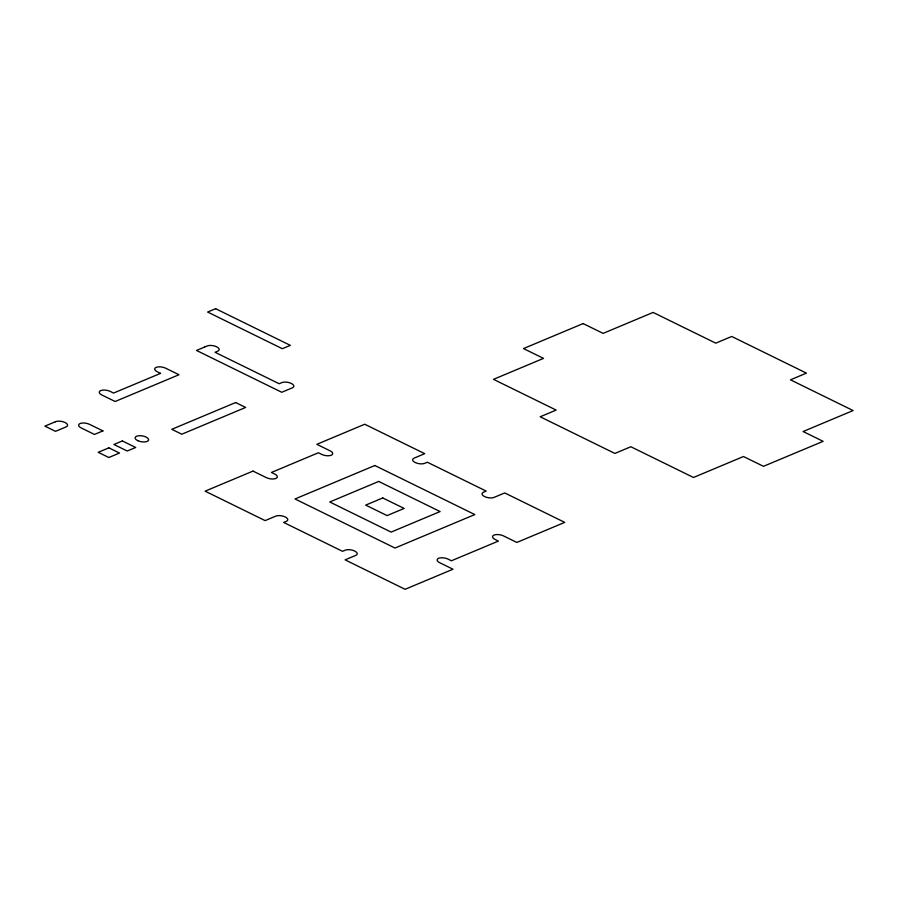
<?xml version="1.0" encoding="UTF-8"?>
<svg xmlns="http://www.w3.org/2000/svg" width="898" height="898" viewBox="0 0 898 898"><rect width="100%" height="100%" fill="white"/><g stroke="black" fill="none" stroke-linecap="round" stroke-linejoin="round"><path stroke-width="1.35" d="M215.621 308.699L207.64 312.044L282.342 348.705L290.323 345.36L215.621 308.699M204.486 347.099L196.505 350.445L281.759 392.28L292.209 387.891A6.847 2.975 9.6 0 0 291.322 383.446A6.847 2.975 9.6 0 0 281.624 382.705L279.155 383.738L215.06 352.285L217.529 351.253A6.847 2.975 9.6 0 0 216.654 346.808A6.847 2.975 9.6 0 0 206.955 346.067L204.486 347.099M160.529 373.377L113.586 393.055L110.252 391.427A6.847 2.975 9.6 0 0 100.733 390.596A6.847 2.975 9.6 0 0 101.8 394.963L115.135 401.507L178.983 374.735L165.647 368.191A6.847 2.975 9.6 0 0 156.129 367.372A6.847 2.975 9.6 0 0 157.206 371.738L160.529 373.377M55.35 421.757L44.9 426.146L55.485 431.332L65.936 426.954A6.847 2.975 9.6 0 0 65.049 422.509A6.847 2.975 9.6 0 0 55.35 421.757M102.911 430.894L94.458 434.441L81.134 427.897A6.847 2.975 9.6 0 1 80.068 423.53A6.847 2.975 9.6 0 1 89.576 424.361L102.911 430.894M122.353 440.94L113.911 444.488L127.247 451.021L135.688 447.485L122.353 440.94M108.871 447.844L98.23 452.311L108.815 457.509L119.456 453.041L108.871 447.844M235.635 402.54L171.799 429.311L181.789 434.217L245.637 407.445L235.635 402.54M583.128 323.572L523.5 348.57L543.503 358.381L493.507 379.349L556.143 410.083L540.181 416.773L614.883 453.434L630.845 446.744L693.492 477.478L743.477 456.521L763.48 466.331L823.107 441.333L803.104 431.523L853.1 410.554L790.465 379.82L806.426 373.13L731.724 336.469L715.762 343.159L653.115 312.425L603.119 333.382L583.128 323.572M253.012 471.091L205.126 491.161L265.123 520.604L275.753 516.137A6.847 2.975 9.6 0 1 285.272 516.967A6.847 2.975 9.6 0 1 286.339 521.334L283.678 522.445L342.508 551.316L345.169 550.205A6.847 2.975 9.6 0 1 354.688 551.024A6.847 2.975 9.6 0 1 355.754 555.391L345.113 559.858L405.099 589.301L452.985 569.22L439.661 562.676A6.847 2.975 9.6 0 1 438.583 558.309A6.847 2.975 9.6 0 1 448.102 559.14L451.436 560.767L498.39 541.09L495.056 539.451A6.847 2.975 9.6 0 1 493.99 535.085A6.847 2.975 9.6 0 1 503.497 535.904L516.833 542.448L564.719 522.378L504.721 492.935L494.08 497.391A6.847 2.975 9.6 0 1 484.572 496.572A6.847 2.975 9.6 0 1 483.506 492.205L486.155 491.083L427.336 462.223L424.675 463.334A6.847 2.975 9.6 0 1 415.157 462.504A6.847 2.975 9.6 0 1 414.09 458.137L424.732 453.681L364.734 424.238L316.848 444.319L330.183 450.863A6.847 2.975 9.6 0 1 331.25 455.23A6.847 2.975 9.6 0 1 321.742 454.399L318.408 452.76L271.454 472.449L274.788 474.088A6.847 2.975 9.6 0 1 275.854 478.454A6.847 2.975 9.6 0 1 266.336 477.624L253.012 471.091M374.825 465.501L295.027 498.962L395.008 548.038L474.817 514.565L374.825 465.501M378.731 481.44L329.746 501.982L391.113 532.099L440.099 511.557L378.731 481.44M382.761 497.952L365.699 505.103L387.083 515.587L404.134 508.436L382.761 497.952M137.888 440.727A6.847 2.975 9.6 0 0 148.597 440.054A6.847 2.975 9.6 0 0 139.089 435.71A6.847 2.975 9.6 0 0 137.888 440.727"/></g></svg>
